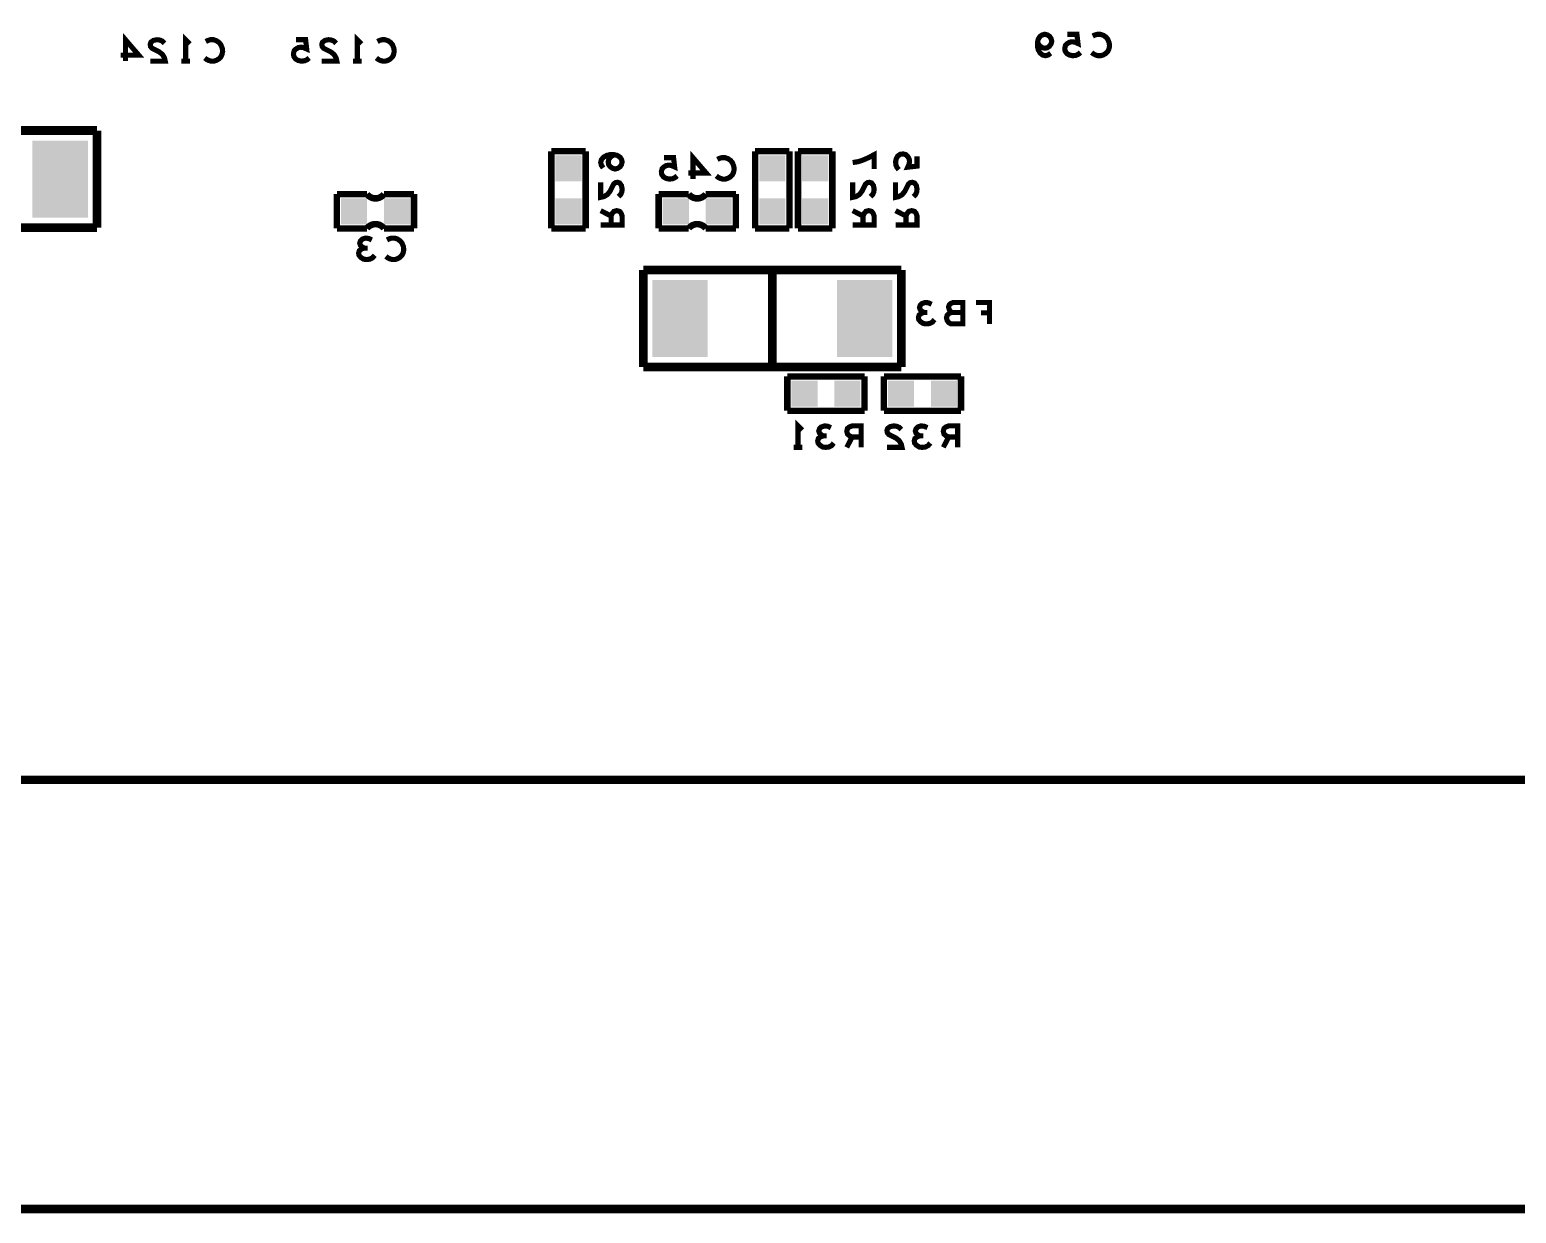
# Model space of a CAD drawing. Extents: x 0 to 200, y -10 to 130.
# Drawn here: x 88.69 to 123.34, y -10.1 to 17.48 of the extents above; entities that cross this region are included whole.
import ezdxf

# ---------------------------------------------------------------- set-up
doc = ezdxf.new("R2010")
doc.units = 0
doc.layers.get('0').update_dxf_attribs({"linetype": 'CONTINUOUS'})
doc.layers.add('MASK_BOTTOM_ART', color=6, linetype='CONTINUOUS')
doc.layers.add('SILK_BOTTOM_ART', color=5, linetype='CONTINUOUS')

# ---------------------------------------------------------------- blocks, each defined once
blk = doc.blocks.new('SQUARE_586')
blk.add_solid([(0.3048, 0.3048), (0.3048, -0.3048), (-0.3048, 0.3048), (-0.3048, -0.3048)])
blk = doc.blocks.new('RECTANGLE_584')
blk.add_solid([(0.64515, 0.89915), (0.64515, -0.89915), (-0.64515, 0.89915), (-0.64515, -0.89915)])

msp = doc.modelspace()

# ---------------------------------------------------------------- linework, layer by layer
at = {"layer": 'MASK_BOTTOM_ART', "const_width": 0.2}
for points in [[(1, 0), (199, 0), (200, 1), (200, 119), (199, 120), (1, 120), (0, 119), (0, 1), (1, 0)], [(199, 0), (0, 0), (0, -10), (200, -10), (200, 0), (199, 0)]]:
    msp.add_lwpolyline(points, dxfattribs=at)
at = {"layer": 'SILK_BOTTOM_ART'}
for points, const_width in [([(1, 0), (199, 0), (200, 1), (200, 119), (199, 120), (1, 120), (0, 119), (0, 1), (1, 0)], 0.2), ([(90.9214, 16.7483), (90.9214, 17.2483), (91.2297, 16.89), (90.8131, 16.89)], 0.12), ([(92.3262, 16.7483), (92.3262, 17.2483), (92.4262, 17.1483)], 0.12), ([(96.3262, 16.7483), (96.3262, 17.2483), (96.4262, 17.1483)], 0.12), ([(112.4893, 16.9333), (112.4309, 16.8917), (112.3643, 16.875), (112.2976, 16.8917), (112.2393, 16.9417), (112.1976, 17.0167), (112.1809, 17.0917), (112.1809, 17.1833), (112.1976, 17.2583), (112.2393, 17.325), (112.2893, 17.3583), (112.3476, 17.375), (112.4143, 17.3583), (112.4643, 17.325), (112.4976, 17.275), (112.5143, 17.2083), (112.4976, 17.15), (112.4559, 17.0917), (112.4059, 17.0583), (112.3476, 17.05), (112.2809, 17.0667), (112.2309, 17.1083), (112.1809, 17.1833)], 0.12), ([(113.1833, 16.95), (113.1333, 16.9083), (113.075, 16.8833), (113, 16.875), (112.925, 16.8917), (112.8667, 16.925), (112.825, 16.9833), (112.8167, 17.05), (112.8333, 17.1167), (112.875, 17.1583), (112.9333, 17.1917), (112.9917, 17.2), (113.05, 17.1917), (113.125, 17.1583), (113.1, 17.375), (112.875, 17.375)], 0.12), ([(113.4691, 17.3333), (113.5191, 17.3583), (113.5774, 17.375), (113.6441, 17.375), (113.7191, 17.35), (113.7774, 17.3083), (113.8191, 17.2583), (113.8524, 17.175), (113.8607, 17.1), (113.8441, 17.025), (113.8191, 16.975), (113.7691, 16.925), (113.7107, 16.8917), (113.6524, 16.875), (113.5941, 16.875), (113.5357, 16.8917), (113.4857, 16.9167), (113.4441, 16.95)], 0.12), ([(91.8321, 17.165), (91.7821, 17.215), (91.7238, 17.24), (91.6571, 17.2483), (91.5738, 17.2316), (91.5155, 17.19), (91.4988, 17.14), (91.5071, 17.09), (91.5405, 17.0483), (91.7071, 16.965), (91.7821, 16.9066), (91.8321, 16.8233), (91.8488, 16.7483), (91.4988, 16.7483)], 0.12), ([(92.7953, 17.2066), (92.8453, 17.2316), (92.9036, 17.2483), (92.9703, 17.2483), (93.0453, 17.2233), (93.1036, 17.1816), (93.1453, 17.1316), (93.1786, 17.0483), (93.1869, 16.9733), (93.1703, 16.8983), (93.1453, 16.8483), (93.0953, 16.7983), (93.0369, 16.765), (92.9786, 16.7483), (92.9203, 16.7483), (92.8619, 16.765), (92.8119, 16.79), (92.7703, 16.8233)], 0.12), ([(95.2047, 16.8233), (95.1547, 16.7816), (95.0964, 16.7566), (95.0214, 16.7483), (94.9464, 16.765), (94.8881, 16.7983), (94.8464, 16.8566), (94.8381, 16.9233), (94.8547, 16.99), (94.8964, 17.0316), (94.9547, 17.065), (95.0131, 17.0733), (95.0714, 17.065), (95.1464, 17.0316), (95.1214, 17.2483), (94.8964, 17.2483)], 0.12), ([(95.8321, 17.165), (95.7821, 17.215), (95.7238, 17.24), (95.6571, 17.2483), (95.5738, 17.2316), (95.5155, 17.19), (95.4988, 17.14), (95.5071, 17.09), (95.5405, 17.0483), (95.7071, 16.965), (95.7821, 16.9066), (95.8321, 16.8233), (95.8488, 16.7483), (95.4988, 16.7483)], 0.12), ([(96.7953, 17.2066), (96.8453, 17.2316), (96.9036, 17.2483), (96.9703, 17.2483), (97.0453, 17.2233), (97.1036, 17.1816), (97.1453, 17.1316), (97.1786, 17.0483), (97.1869, 16.9733), (97.1703, 16.8983), (97.1453, 16.8483), (97.0953, 16.7983), (97.0369, 16.765), (96.9786, 16.7483), (96.9203, 16.7483), (96.8619, 16.765), (96.8119, 16.79), (96.7703, 16.8233)], 0.12), ([(92.4262, 16.7483), (92.2262, 16.7483)], 0.12), ([(96.4262, 16.7483), (96.2262, 16.7483)], 0.12), ([(84.244, 15.132), (90.256, 15.132)], 0.2032), ([(90.256, 15.132), (90.256, 12.868)], 0.2032), ([(101.65, 14.65), (100.85, 14.65)], 0.1524), ([(100.85, 14.65), (100.85, 12.85)], 0.1524), ([(101.65, 12.85), (101.65, 14.65)], 0.1524), ([(102.0583, 14.2607), (102.0167, 14.3191), (102, 14.3857), (102.0167, 14.4524), (102.0667, 14.5107), (102.1417, 14.5524), (102.2167, 14.5691), (102.3083, 14.5691), (102.3833, 14.5524), (102.45, 14.5107), (102.4833, 14.4607), (102.5, 14.4024), (102.4833, 14.3357), (102.45, 14.2857), (102.4, 14.2524), (102.3333, 14.2357), (102.275, 14.2524), (102.2167, 14.2941), (102.1833, 14.3441), (102.175, 14.4024), (102.1917, 14.4691), (102.2333, 14.5191), (102.3083, 14.5691)], 0.12), ([(103.7809, 14.075), (103.7309, 14.0333), (103.6726, 14.0083), (103.5976, 14), (103.5226, 14.0167), (103.4643, 14.05), (103.4226, 14.1083), (103.4143, 14.175), (103.4309, 14.2417), (103.4726, 14.2833), (103.5309, 14.3167), (103.5893, 14.325), (103.6476, 14.3167), (103.7226, 14.2833), (103.6976, 14.5), (103.4726, 14.5)], 0.12), ([(104.15, 14), (104.15, 14.5), (104.4583, 14.1417), (104.0417, 14.1417)], 0.12), ([(104.7191, 14.4583), (104.7691, 14.4833), (104.8274, 14.5), (104.8941, 14.5), (104.9691, 14.475), (105.0274, 14.4333), (105.0691, 14.3833), (105.1024, 14.3), (105.1107, 14.225), (105.0941, 14.15), (105.0691, 14.1), (105.0191, 14.05), (104.9607, 14.0167), (104.9024, 14), (104.8441, 14), (104.7857, 14.0167), (104.7357, 14.0417), (104.6941, 14.075)], 0.12), ([(106.4, 14.65), (105.6, 14.65)], 0.1524), ([(105.6, 14.65), (105.6, 12.85)], 0.1524), ([(106.4, 12.85), (106.4, 14.65)], 0.1524), ([(107.4, 14.65), (106.6, 14.65)], 0.1524), ([(106.6, 14.65), (106.6, 12.85)], 0.1524), ([(107.4, 12.85), (107.4, 14.65)], 0.1524), ([(107.8733, 14.3857), (107.9816, 14.4024), (108.0733, 14.4274), (108.1566, 14.4607), (108.2483, 14.5024), (108.3733, 14.5691), (108.3733, 14.2357)], 0.12), ([(108.9483, 14.2191), (108.9066, 14.2691), (108.8816, 14.3274), (108.8733, 14.4024), (108.89, 14.4774), (108.9233, 14.5357), (108.9816, 14.5774), (109.0483, 14.5857), (109.115, 14.5691), (109.1566, 14.5274), (109.19, 14.4691), (109.1983, 14.4107), (109.19, 14.3524), (109.1566, 14.2774), (109.3733, 14.3024), (109.3733, 14.5274)], 0.12), ([(102.4167, 13.5917), (102.4667, 13.6417), (102.4917, 13.7), (102.5, 13.7667), (102.4833, 13.85), (102.4417, 13.9083), (102.3917, 13.925), (102.3417, 13.9167), (102.3, 13.8833), (102.2167, 13.7167), (102.1583, 13.6417), (102.075, 13.5917), (102, 13.575), (102, 13.925)], 0.12), ([(108.29, 13.5917), (108.34, 13.6417), (108.365, 13.7), (108.3733, 13.7667), (108.3566, 13.85), (108.315, 13.9083), (108.265, 13.925), (108.215, 13.9167), (108.1733, 13.8833), (108.09, 13.7167), (108.0316, 13.6417), (107.9483, 13.5917), (107.8733, 13.575), (107.8733, 13.925)], 0.12), ([(109.29, 13.5917), (109.34, 13.6417), (109.365, 13.7), (109.3733, 13.7667), (109.3566, 13.85), (109.315, 13.9083), (109.265, 13.925), (109.215, 13.9167), (109.1733, 13.8833), (109.09, 13.7167), (109.0316, 13.6417), (108.9483, 13.5917), (108.8733, 13.575), (108.8733, 13.925)], 0.12), ([(95.85, 13.65), (95.85, 12.85)], 0.1524), ([(96.55, 13.65), (95.85, 13.65)], 0.1524), ([(97.65, 13.65), (96.95, 13.65)], 0.1524), ([(97.65, 12.85), (97.65, 13.65)], 0.1524), ([(103.35, 13.65), (103.35, 12.85)], 0.1524), ([(104.05, 13.65), (103.35, 13.65)], 0.1524), ([(105.15, 13.65), (104.45, 13.65)], 0.1524), ([(105.15, 12.85), (105.15, 13.65)], 0.1524), ([(102, 12.9309), (102.5, 12.9309), (102.5, 13.1393), (102.475, 13.2059), (102.4417, 13.2476), (102.375, 13.2643), (102.3083, 13.2476), (102.2667, 13.1976), (102.2417, 13.1393), (102.2417, 12.9309)], 0.12), ([(102.2417, 13.1393), (102, 13.2643)], 0.12), ([(107.8733, 12.9309), (108.3733, 12.9309), (108.3733, 13.1393), (108.3483, 13.2059), (108.315, 13.2476), (108.2483, 13.2643), (108.1816, 13.2476), (108.14, 13.1976), (108.115, 13.1393), (108.115, 12.9309)], 0.12), ([(108.115, 13.1393), (107.8733, 13.2643)], 0.12), ([(108.8733, 12.9309), (109.3733, 12.9309), (109.3733, 13.1393), (109.3483, 13.2059), (109.315, 13.2476), (109.2483, 13.2643), (109.1816, 13.2476), (109.14, 13.1976), (109.115, 13.1393), (109.115, 12.9309)], 0.12), ([(109.115, 13.1393), (108.8733, 13.2643)], 0.12), ([(90.256, 12.868), (84.244, 12.868)], 0.2032), ([(95.85, 12.85), (96.55, 12.85)], 0.1524), ([(96.95, 12.85), (97.65, 12.85)], 0.1524), ([(100.85, 12.85), (101.65, 12.85)], 0.1524), ([(103.35, 12.85), (104.05, 12.85)], 0.1524), ([(104.45, 12.85), (105.15, 12.85)], 0.1524), ([(105.6, 12.85), (106.4, 12.85)], 0.1524), ([(106.6, 12.85), (107.4, 12.85)], 0.1524), ([(96.4905, 12.3917), (96.4405, 12.4167), (96.3988, 12.4583), (96.3821, 12.5083), (96.3988, 12.5583), (96.4405, 12.6), (96.5155, 12.625), (96.5905, 12.6167), (96.6655, 12.5833)], 0.12), ([(97.0179, 12.5833), (97.0679, 12.6083), (97.1262, 12.625), (97.1929, 12.625), (97.2679, 12.6), (97.3262, 12.5583), (97.3679, 12.5083), (97.4012, 12.425), (97.4095, 12.35), (97.3929, 12.275), (97.3679, 12.225), (97.3179, 12.175), (97.2595, 12.1417), (97.2012, 12.125), (97.1429, 12.125), (97.0845, 12.1417), (97.0345, 12.1667), (96.9929, 12.2)], 0.12), ([(96.7321, 12.225), (96.6821, 12.1667), (96.6155, 12.1333), (96.5405, 12.125), (96.4738, 12.1333), (96.4071, 12.175), (96.3655, 12.225), (96.3571, 12.275), (96.3738, 12.3333), (96.4321, 12.375), (96.4905, 12.3917), (96.5655, 12.3917)], 0.12), ([(102.994, 9.618), (102.994, 11.882)], 0.2032), ([(102.994, 11.882), (109.006, 11.882)], 0.2032), ([(106, 11.882), (106, 9.618)], 0.2032), ([(109.006, 11.882), (109.006, 9.618)], 0.2032), ([(109.5393, 10.8917), (109.4893, 10.9167), (109.4476, 10.9583), (109.4309, 11.0083), (109.4476, 11.0583), (109.4893, 11.1), (109.5643, 11.125), (109.6393, 11.1167), (109.7143, 11.0833)], 0.12), ([(110.1833, 10.8917), (110.15, 10.9167), (110.125, 10.9583), (110.1083, 11.0167), (110.125, 11.0667), (110.1583, 11.1), (110.2167, 11.125), (110.4417, 11.125), (110.4417, 10.625), (110.1667, 10.625), (110.1083, 10.6583), (110.075, 10.7083), (110.0583, 10.7667), (110.075, 10.825), (110.125, 10.875), (110.1833, 10.8917), (110.4417, 10.8917)], 0.12), ([(111.0607, 10.625), (111.0607, 11.125), (110.7441, 11.125)], 0.12), ([(109.7809, 10.725), (109.7309, 10.6667), (109.6643, 10.6333), (109.5893, 10.625), (109.5226, 10.6333), (109.4559, 10.675), (109.4143, 10.725), (109.4059, 10.775), (109.4226, 10.8333), (109.4809, 10.875), (109.5393, 10.8917), (109.6143, 10.8917)], 0.12), ([(110.8607, 10.8833), (111.0607, 10.8833)], 0.12), ([(109.006, 9.618), (102.994, 9.618)], 0.2032), ([(106.35, 9.4), (106.35, 8.6)], 0.1524), ([(108.15, 9.4), (106.35, 9.4)], 0.1524), ([(108.15, 8.6), (108.15, 9.4)], 0.1524), ([(108.6, 9.4), (108.6, 8.6)], 0.1524), ([(110.4, 9.4), (108.6, 9.4)], 0.1524), ([(110.4, 8.6), (110.4, 9.4)], 0.1524), ([(106.35, 8.6), (108.15, 8.6)], 0.1524), ([(108.6, 8.6), (110.4, 8.6)], 0.1524), ([(106.5976, 7.7483), (106.5976, 8.2483), (106.6976, 8.1483)], 0.12), ([(107.4333, 7.8483), (107.3833, 7.79), (107.3167, 7.7566), (107.2417, 7.7483), (107.175, 7.7566), (107.1083, 7.7983), (107.0667, 7.8483), (107.0583, 7.8983), (107.075, 7.9566), (107.1333, 7.9983), (107.1917, 8.015), (107.2667, 8.015)], 0.12), ([(107.1917, 8.015), (107.1417, 8.04), (107.1, 8.0816), (107.0833, 8.1316), (107.1, 8.1816), (107.1417, 8.2233), (107.2167, 8.2483), (107.2917, 8.24), (107.3667, 8.2066)], 0.12), ([(108.0691, 7.7483), (108.0691, 8.2483), (107.8607, 8.2483), (107.7941, 8.2233), (107.7524, 8.19), (107.7357, 8.1233), (107.7524, 8.0566), (107.8024, 8.015), (107.8607, 7.99), (108.0691, 7.99)], 0.12), ([(107.8607, 7.99), (107.7357, 7.7483)], 0.12), ([(109.0059, 8.165), (108.9559, 8.215), (108.8976, 8.24), (108.8309, 8.2483), (108.7476, 8.2316), (108.6893, 8.19), (108.6726, 8.14), (108.6809, 8.09), (108.7143, 8.0483), (108.8809, 7.965), (108.9559, 7.9066), (109.0059, 7.8233), (109.0226, 7.7483), (108.6726, 7.7483)], 0.12), ([(109.6833, 7.8483), (109.6333, 7.79), (109.5667, 7.7566), (109.4917, 7.7483), (109.425, 7.7566), (109.3583, 7.7983), (109.3167, 7.8483), (109.3083, 7.8983), (109.325, 7.9566), (109.3833, 7.9983), (109.4417, 8.015), (109.5167, 8.015)], 0.12), ([(109.4417, 8.015), (109.3917, 8.04), (109.35, 8.0816), (109.3333, 8.1316), (109.35, 8.1816), (109.3917, 8.2233), (109.4667, 8.2483), (109.5417, 8.24), (109.6167, 8.2066)], 0.12), ([(110.3191, 7.7483), (110.3191, 8.2483), (110.1107, 8.2483), (110.0441, 8.2233), (110.0024, 8.19), (109.9857, 8.1233), (110.0024, 8.0566), (110.0524, 8.015), (110.1107, 7.99), (110.3191, 7.99)], 0.12), ([(110.1107, 7.99), (109.9857, 7.7483)], 0.12), ([(106.6976, 7.7483), (106.4976, 7.7483)], 0.12), ([(199, 0), (0, 0), (0, -10), (200, -10), (200, 0), (199, 0)], 0.2)]:
    msp.add_lwpolyline(points, dxfattribs=dict(at, const_width=const_width))
at = {"layer": 'SILK_BOTTOM_ART', "const_width": 0.1524}
for points in [[(96.55, 13.65, 0.5), (96.95, 13.65)], [(104.05, 13.65, 0.5), (104.45, 13.65)], [(96.95, 12.85, 0.5), (96.55, 12.85)], [(104.45, 12.85, 0.5), (104.05, 12.85)]]:
    msp.add_lwpolyline(points, format="xyb", dxfattribs=at)

# ---------------------------------------------------------------- block references
at = {"layer": 'MASK_BOTTOM_ART'}
for name, p in [('RECTANGLE_584', (89.4, 14)), ('SQUARE_586', (101.25, 14.25)), ('SQUARE_586', (106, 14.25)), ('SQUARE_586', (107, 14.25)), ('SQUARE_586', (96.25, 13.25)), ('SQUARE_586', (97.25, 13.25)), ('SQUARE_586', (101.25, 13.25)), ('SQUARE_586', (103.75, 13.25)), ('SQUARE_586', (104.75, 13.25)), ('SQUARE_586', (106, 13.25)), ('SQUARE_586', (107, 13.25)), ('RECTANGLE_584', (103.85, 10.75)), ('RECTANGLE_584', (108.15, 10.75)), ('SQUARE_586', (106.75, 9)), ('SQUARE_586', (107.75, 9)), ('SQUARE_586', (109, 9)), ('SQUARE_586', (110, 9))]:
    msp.add_blockref(name, p, dxfattribs=at)

doc.saveas('drawing.dxf')
